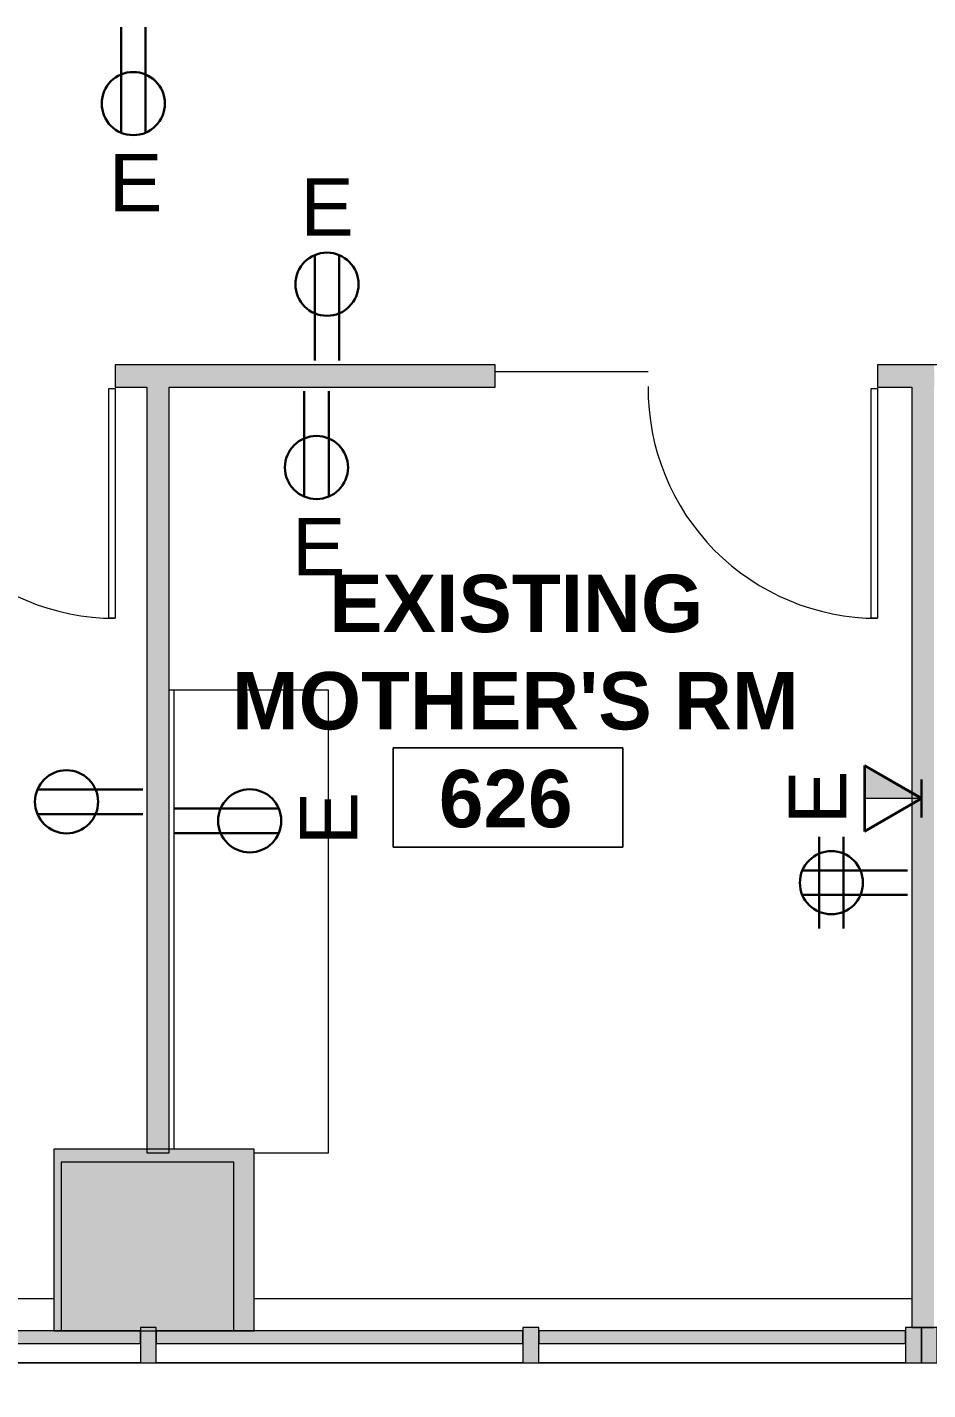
# Model space of a CAD drawing. Header units: inches. Extents: x 385 to 2249, y -1773 to -36.
# Drawn here: x 1432.5 to 1573.7, y -1729.1 to -1515.5 of the extents above; entities that cross this region are included whole.
import ezdxf

# ---------------------------------------------------------------- set-up
doc = ezdxf.new("R2010")
doc.units = ezdxf.units.IN
doc.header["$MEASUREMENT"] = 0
for name, color, linetype, lineweight in [('A-ANNO-NOTE', 131, 'Continuous', 30), ('A-AREA-IDEN', 2, 'Continuous', 9), ('A-COLS', 52, 'Continuous', 13), ('A-DETL-THIN', 151, 'Continuous', 9), ('A-DOOR', 31, 'Continuous', 13), ('A-GLAZ', 151, 'Continuous', 13), ('A-GLAZ-CURT', 52, 'Continuous', 13), ('A-GLAZ-CWMG', 51, 'Continuous', 13), ('A-WALL', 113, 'Continuous', 13), ('A-WALL-PATT', 111, 'Continuous', 13), ('I-WALL', 2, 'Continuous', 13), ('Q-CASE', 31, 'Continuous', 9)]:
    doc.layers.add(name, color=color, linetype=linetype, lineweight=lineweight)
doc.styles.add('Swis721 Lt BT', font='swissl.ttf', dxfattribs={"height": 9})
doc.styles.add('Swis721 Lt BT_B', font='', dxfattribs={"height": 9})
doc.styles.get('Swis721 Lt BT_B').set_extended_font_data('Swis721 Lt BT', bold=True)

# ---------------------------------------------------------------- blocks, each defined once
blk = doc.blocks.new('System Panel - Glazed 2-5105823-Level 6 POWER _ SIGNAL')
at = {"layer": 'A-GLAZ-CURT', "lineweight": 9}
blk.add_hatch(color=7, dxfattribs=at).paths.add_polyline_path([(28.75, 0.25), (28.75, 2.25), (-28.75, 2.25), (-28.75, 0.25), (-14.33, 0.25)], flags=0)
at = {"layer": 'A-GLAZ-CURT', "color": 8, "lineweight": 20}
for p, q in [((28.75, 2.25), (-28.75, 2.25)), ((-28.75, 2.25), (-28.75, 0.25)), ((28.75, 0.25), (28.75, 2.25)), ((-28.75, 0.25), (28.75, 0.25))]:
    blk.add_line(p, q, dxfattribs=at)
blk = doc.blocks.new('Rectangular Mullion - 2_5_ x 5_ rectangular-5104493-Level 6 POWER _ SIGNAL')
at = {"layer": 'A-GLAZ-CWMG', "lineweight": 9}
blk.add_hatch(color=7, dxfattribs=at).paths.add_polyline_path([(-2.5, 2.75), (0, 2.75), (0, -2.75), (-2.5, -2.75), (-2.5, -0.25)], flags=0)
at = {"layer": 'A-GLAZ-CWMG', "color": 8, "lineweight": 20}
for p, q in [((-2.5, 2.75), (0, 2.75)), ((-2.5, -2.75), (-2.5, 2.75)), ((0, 2.75), (0, -2.75)), ((0, -2.75), (-2.5, -2.75))]:
    blk.add_line(p, q, dxfattribs=at)
blk = doc.blocks.new('Rectangular Mullion - 2_5_ x 5_ rectangular-5103979-Level 6 POWER _ SIGNAL')
at = {"layer": 'A-GLAZ-CWMG', "lineweight": 9}
blk.add_hatch(color=7, dxfattribs=at).paths.add_polyline_path([(-2.5, 2.75), (-2.5, -2.75), (0, -2.75), (0, 2.75)], flags=0)
at = {"layer": 'A-GLAZ-CWMG', "color": 8, "lineweight": 20}
for p, q in [((0, 2.75), (-2.5, 2.75)), ((-2.5, 2.75), (-2.5, -2.75)), ((0, -2.75), (0, 2.75)), ((-2.5, -2.75), (0, -2.75))]:
    blk.add_line(p, q, dxfattribs=at)
blk = doc.blocks.new('Columns 17 - Columns 4-5094720-Level 6 POWER _ SIGNAL')
at = {"layer": 'A-COLS', "color": 8, "lineweight": 20}
for p, q in [((1386.75, -824.84), (1378.58, -849.96)), ((1412.53, -833.21), (1386.75, -824.84)), ((1404.36, -858.34), (1412.53, -833.21)), ((1378.58, -849.96), (1404.36, -858.34))]:
    blk.add_line(p, q, dxfattribs=at)
blk = doc.blocks.new('Walls 73 - Walls 3-5131590-Level 6 POWER _ SIGNAL')
at = {"layer": 'A-WALL', "lineweight": 9}
for p, q in [((54.48, -1673.14), (54.48, -1776.28)), ((54.48, -1807.73), (54.48, -1915.86))]:
    blk.add_line(p, q, dxfattribs=at)
blk = doc.blocks.new('Single Glass Door - Full Rail - Long Handle-5124217-Level 6 POWER _ SIGNAL')
at = {"layer": 'A-DOOR', "color": 8, "lineweight": 20}
for p, q in [((17, -2), (18, -2)), ((17, -38), (17, -2)), ((18, -2), (18, -38)), ((18, -38), (17, -38))]:
    blk.add_line(p, q, dxfattribs=at)
at = {"layer": 'A-DOOR', "lineweight": 9}
blk.add_arc((18, -2), 36, 179.5, 270, dxfattribs=at)
blk = doc.blocks.new('Frameless opening with glazing - 24_ x 84_-5494074-Level 6 POWER _ SIGNAL')
at = {"layer": 'A-GLAZ', "color": 8, "lineweight": 20}
blk.add_line((-13.5, -0.625), (10.5, -0.625), dxfattribs=at)
blk = doc.blocks.new('Rectangular Mullion - 2_5_ x 5_ rectangular-V33-Level 6 POWER _ SIGNAL')
at = {"layer": 'A-GLAZ-CWMG', "lineweight": 9}
blk.add_line((1450.2, -1724.89), (1392.7, -1724.89), dxfattribs=at)
blk = doc.blocks.new('Columns 59 - Columns 4-5528690-Level 6 POWER _ SIGNAL')
at = {"layer": 'A-COLS', "lineweight": 9}
blk.add_hatch(color=7, dxfattribs=at).paths.add_polyline_path([(1377.49, -849.61), (1407.41, -859.33), (1416.21, -832.25), (1386.29, -822.53), (1379.04, -844.85)], flags=0)
at = {"layer": 'A-COLS', "color": 8, "lineweight": 20}
for p, q in [((1386.29, -822.53), (1377.49, -849.61)), ((1416.21, -832.25), (1386.29, -822.53)), ((1407.41, -859.33), (1416.21, -832.25)), ((1377.49, -849.61), (1407.41, -859.33))]:
    blk.add_line(p, q, dxfattribs=at)
blk = doc.blocks.new('C-Counter Top - ADJ HEIGHT-5596606-Level 6 POWER _ SIGNAL')
at = {"layer": 'Q-CASE'}
for p, q in [((25.25, -0.75), (25.25, 0)), ((-46.71, -0.75), (25.25, -0.75)), ((25.25, -25), (25.25, -0.75)), ((-47.26, -13.34), (-47.26, -25)), ((-47.26, -25), (25.25, -25))]:
    blk.add_line(p, q, dxfattribs=at)
blk = doc.blocks.new('Room Tag - Room Name and Number-3379422-Level 6 POWER _ SIGNAL')
at = {"layer": 'A-AREA-IDEN'}
for p, q in [((-0.1881, -0.1636), (-0.1881, -0.0018)), ((-0.1881, -0.0018), (0.1869, -0.0018)), ((0.1869, -0.0018), (-0.1881, -0.0018)), ((-0.1881, -0.0018), (-0.1881, -0.1636)), ((0.1869, -0.0018), (0.1869, -0.1636)), ((0.1869, -0.1636), (0.1869, -0.0018)), ((0.1869, -0.1636), (-0.1881, -0.1636)), ((-0.1881, -0.1636), (0.1869, -0.1636))]:
    blk.add_line(p, q, dxfattribs=at)

msp = doc.modelspace()

# ---------------------------------------------------------------- hatches: boundary and pattern name
at = {"layer": 'A-ANNO-NOTE', "lineweight": 9}
msp.add_hatch(color=256, dxfattribs=at).paths.add_polyline_path([(1563.84, -1636.41), (1572.77, -1636.41), (1563.84, -1631.26), (1563.84, -1633.93)], flags=0)
at = {"layer": 'A-WALL-PATT', "lineweight": 9}
h = msp.add_hatch(color=7, dxfattribs=at)
h.paths.add_polyline_path([(1565.84, -1571.95), (1574.73, -1571.95), (1574.7, -1568.45), (1565.84, -1568.45)], flags=0)
h.paths.add_polyline_path([(1454.73, -1571.95), (1505.84, -1571.95), (1505.84, -1568.45), (1446.23, -1568.45), (1446.23, -1571.95), (1451.23, -1571.95)], flags=0)
h.paths.add_polyline_path([(1328.48, -1571.95), (1386.23, -1571.95), (1386.23, -1568.45), (1328.48, -1568.45)], flags=0)
for points in [[(1454.73, -1691.42), (1454.73, -1571.95), (1451.23, -1571.95), (1451.23, -1691.42)], [(1571.2, -1719.39), (1574.7, -1719.39), (1574.7, -1571.95), (1571.2, -1571.95), (1571.2, -1714.89)]]:
    msp.add_hatch(color=7, dxfattribs=at).paths.add_polyline_path(points, flags=0)

# ---------------------------------------------------------------- linework, layer by layer
at = {"layer": 'A-ANNO-NOTE'}
for p, q in [((1447.18, -1515.54), (1447.18, -1532.07)), ((1451.01, -1515.54), (1451.01, -1532.07)), ((1451.01, -1515.54), (1451.01, -1532.07)), ((1477.56, -1567.79), (1477.56, -1551.27)), ((1477.56, -1567.79), (1477.56, -1551.27)), ((1481.39, -1567.79), (1481.39, -1551.27)), ((1475.9, -1572.6), (1475.9, -1589.13)), ((1479.74, -1572.6), (1479.74, -1589.13)), ((1479.74, -1572.6), (1479.74, -1589.13)), ((1572.7, -1636.45), (1563.77, -1631.3)), ((1563.77, -1641.61), (1563.77, -1631.3)), ((1572.77, -1636.41), (1563.84, -1631.26)), ((1563.84, -1641.57), (1563.84, -1631.26)), ((1572.7, -1633.45), (1572.7, -1639.45)), ((1450.58, -1635.04), (1434.05, -1635.04)), ((1455.38, -1638.03), (1471.91, -1638.03)), ((1455.38, -1638.03), (1471.91, -1638.03)), ((1572.7, -1636.45), (1563.77, -1641.61)), ((1572.77, -1636.41), (1563.84, -1641.57)), ((1450.58, -1638.88), (1434.05, -1638.88)), ((1450.58, -1638.88), (1434.05, -1638.88)), ((1455.38, -1641.86), (1471.91, -1641.86)), ((1556.67, -1656.82), (1556.67, -1642.47)), ((1560.5, -1656.82), (1560.5, -1642.47)), ((1570.55, -1647.73), (1554.02, -1647.73)), ((1570.55, -1651.56), (1554.02, -1651.56))]:
    msp.add_line(p, q, dxfattribs=at)
at = {"layer": 'A-ANNO-NOTE', "lineweight": 9}
for p, q in [((1572.77, -1636.41), (1563.84, -1631.26)), ((1563.84, -1631.26), (1563.84, -1636.41)), ((1563.84, -1636.41), (1572.77, -1636.41))]:
    msp.add_line(p, q, dxfattribs=at)
at = {"layer": 'A-ANNO-NOTE'}
for centre in [(1449.09, -1527.51), (1479.47, -1555.83), (1477.82, -1584.56), (1438.62, -1636.96), (1467.35, -1639.95), (1558.59, -1649.65)]:
    msp.add_circle(centre, 4.95, dxfattribs=at)
at = {"layer": 'A-DETL-THIN'}
msp.add_line((1330.2, -1724.89), (1810.18, -1724.89), dxfattribs=at)
at = {"layer": 'I-WALL', "color": 8, "lineweight": 20}
for p, q in [((1505.84, -1568.45), (1446.23, -1568.45)), ((1446.23, -1568.45), (1446.23, -1571.95)), ((1505.84, -1571.95), (1505.84, -1568.45)), ((1565.84, -1568.45), (1565.84, -1571.95)), ((1623.31, -1568.45), (1565.84, -1568.45)), ((1446.23, -1571.95), (1451.23, -1571.95)), ((1451.23, -1571.95), (1451.23, -1691.97)), ((1454.73, -1571.95), (1505.84, -1571.95)), ((1454.73, -1691.97), (1454.73, -1571.95)), ((1565.84, -1571.95), (1571.2, -1571.95)), ((1571.2, -1571.95), (1571.2, -1719.39)), ((1451.23, -1691.97), (1454.73, -1691.97)), ((1571.2, -1719.39), (1574.7, -1719.39))]:
    msp.add_line(p, q, dxfattribs=at)

# ---------------------------------------------------------------- block references
at = {"layer": 'A-AREA-IDEN', "xscale": 95.99999999999994, "yscale": 95.99999999999994, "zscale": 95.99999999999994}
msp.add_blockref('Room Tag - Room Name and Number-3379422-Level 6 POWER _ SIGNAL', (1507.92, -1628.35), dxfattribs=at)
at = {"layer": 'A-COLS', "lineweight": 9, "rotation": 18.00000000000044}
for name in ['Columns 59 - Columns 4-5528690-Level 6 POWER _ SIGNAL', 'Columns 17 - Columns 4-5094720-Level 6 POWER _ SIGNAL']:
    msp.add_blockref(name, (-136, -1337.53), dxfattribs=at)
at = {"layer": 'A-DOOR'}
for p in [(1428.23, -1570.2), (1547.84, -1570.2)]:
    msp.add_blockref('Single Glass Door - Full Rail - Long Handle-5124217-Level 6 POWER _ SIGNAL', p, dxfattribs=at)
at = {"layer": 'A-GLAZ', "rotation": 180}
msp.add_blockref('Frameless opening with glazing - 24_ x 84_-5494074-Level 6 POWER _ SIGNAL', (1516.34, -1570.2), dxfattribs=at)
at = {"layer": 'A-GLAZ-CURT', "lineweight": 9}
for p in [(1421.45, -1722.14), (1481.45, -1722.14), (1541.45, -1722.14)]:
    msp.add_blockref('System Panel - Glazed 2-5105823-Level 6 POWER _ SIGNAL', p, dxfattribs=at)
at = {"layer": 'A-GLAZ-CWMG', "lineweight": 9, "extrusion": (0, 0, -1), "rotation": 180}
for p in [(-1452.7, -1722.14), (-1512.7, -1722.14), (-1572.7, -1722.14)]:
    msp.add_blockref('Rectangular Mullion - 2_5_ x 5_ rectangular-5104493-Level 6 POWER _ SIGNAL', p, dxfattribs=at)
at = {"layer": 'A-GLAZ-CWMG', "lineweight": 9, "rotation": 180}
msp.add_blockref('Rectangular Mullion - 2_5_ x 5_ rectangular-5103979-Level 6 POWER _ SIGNAL', (1572.7, -1722.14), dxfattribs=at)
at = {"layer": 'A-GLAZ-CWMG', "lineweight": 9}
for p in [(0, 0), (60, 0), (120, 0)]:
    msp.add_blockref('Rectangular Mullion - 2_5_ x 5_ rectangular-V33-Level 6 POWER _ SIGNAL', p, dxfattribs=at)
at = {"layer": 'A-WALL', "lineweight": 9, "rotation": 270.0000000000001}
msp.add_blockref('Walls 73 - Walls 3-5131590-Level 6 POWER _ SIGNAL', (3244.34, -1660.41), dxfattribs=at)
at = {"layer": 'Q-CASE', "rotation": 89.99999999999991}
msp.add_blockref('C-Counter Top - ADJ HEIGHT-5596606-Level 6 POWER _ SIGNAL', (1454.73, -1644.71), dxfattribs=at)

# ---------------------------------------------------------------- texts
at = {"layer": 'A-ANNO-NOTE', "lineweight": 9, "char_height": 9, "width": 9.393, "attachment_point": 1, "style": 'Swis721 Lt BT'}
for insert in [(1445.26, -1535.4), (1475.29, -1539.21), (1473.99, -1592.45)]:
    msp.add_mtext('E', dxfattribs=dict(at, insert=insert))
at = {"layer": 'A-ANNO-NOTE', "lineweight": 9, "char_height": 9, "width": 9.393, "attachment_point": 1, "rotation": 90, "style": 'Swis721 Lt BT'}
for insert in [(1551.91, -1640.46), (1475.24, -1643.78)]:
    msp.add_mtext('E', dxfattribs=dict(at, insert=insert))
at = {"layer": 'A-AREA-IDEN', "char_height": 9, "attachment_point": 1, "style": 'Swis721 Lt BT_B'}
for s, insert, width in [('EXISTING', (1479.81, -1601.37), 68.175), ("MOTHER'S RM", (1464.56, -1616.62), 104.838), ('626', (1497.02, -1631.96), 25.452)]:
    msp.add_mtext(s, dxfattribs=dict(at, insert=insert, width=width))

doc.saveas('drawing.dxf')
